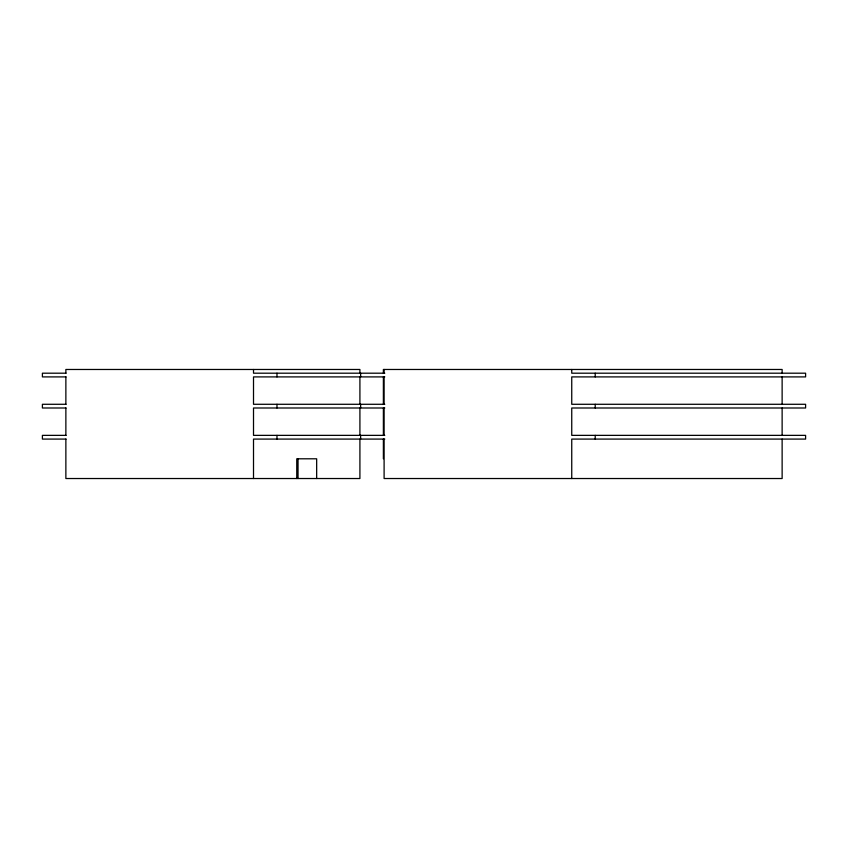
<?xml version="1.0" encoding="UTF-8"?>
<svg xmlns="http://www.w3.org/2000/svg" width="848" height="848" viewBox="0 0 848 848"><rect width="100%" height="100%" fill="white"/><g stroke="black" fill="none" stroke-linecap="round" stroke-linejoin="round"><path stroke-width="1.27" d="M66.049 373.194L42.4 373.194L42.4 376.904L66.049 376.904M384.78 373.194L253.51 373.194L253.51 369.474M384.78 376.904L253.51 376.904L253.51 404.284L384.78 404.284M66.049 404.284L42.4 404.284L42.4 407.994L66.049 407.994M384.78 407.994L253.51 407.994L253.51 435.363L384.78 435.363M66.049 435.363L42.4 435.363L42.4 439.084L66.049 439.084M384.78 439.084L253.51 439.084L253.51 478.526M782.132 373.194L782.132 369.474L383.381 369.474L383.381 373.194M782.132 376.904L782.132 404.284M782.132 407.994L782.132 435.363M782.132 439.084L782.132 478.526L384.102 478.526L384.102 439.084M595.211 373.194L595.211 376.904M595.211 404.284L595.211 407.994M595.211 435.363L595.211 439.084M571.743 369.474L571.743 373.194L805.6 373.194L805.6 376.904L571.743 376.904L571.743 404.284L805.6 404.284L805.6 407.994L571.743 407.994L571.743 435.363L805.6 435.363L805.6 439.084L571.743 439.084L571.743 478.526M384.102 369.474L384.102 373.194M384.102 376.904L384.102 404.284M384.102 407.994L384.102 435.363M383.381 376.904L383.381 404.284M383.381 407.994L383.381 435.363M383.381 439.084L383.381 458.8M360.633 373.194L360.633 376.904M360.633 404.284L360.633 407.994M360.633 435.363L360.633 439.084M359.912 373.194L359.912 369.474L65.868 369.474L65.868 373.194M359.912 376.904L359.912 404.284M359.912 407.994L359.912 435.363M359.912 439.084L359.912 478.526L65.868 478.526L65.868 439.084M316.664 478.526L316.664 458.8L296.758 458.8L296.758 478.526M298.04 458.8L298.04 478.526M276.978 373.194L276.978 376.904M276.978 404.284L276.978 407.994M276.978 435.363L276.978 439.084M65.868 376.904L65.868 404.284M65.868 407.994L65.868 435.363"/></g></svg>
